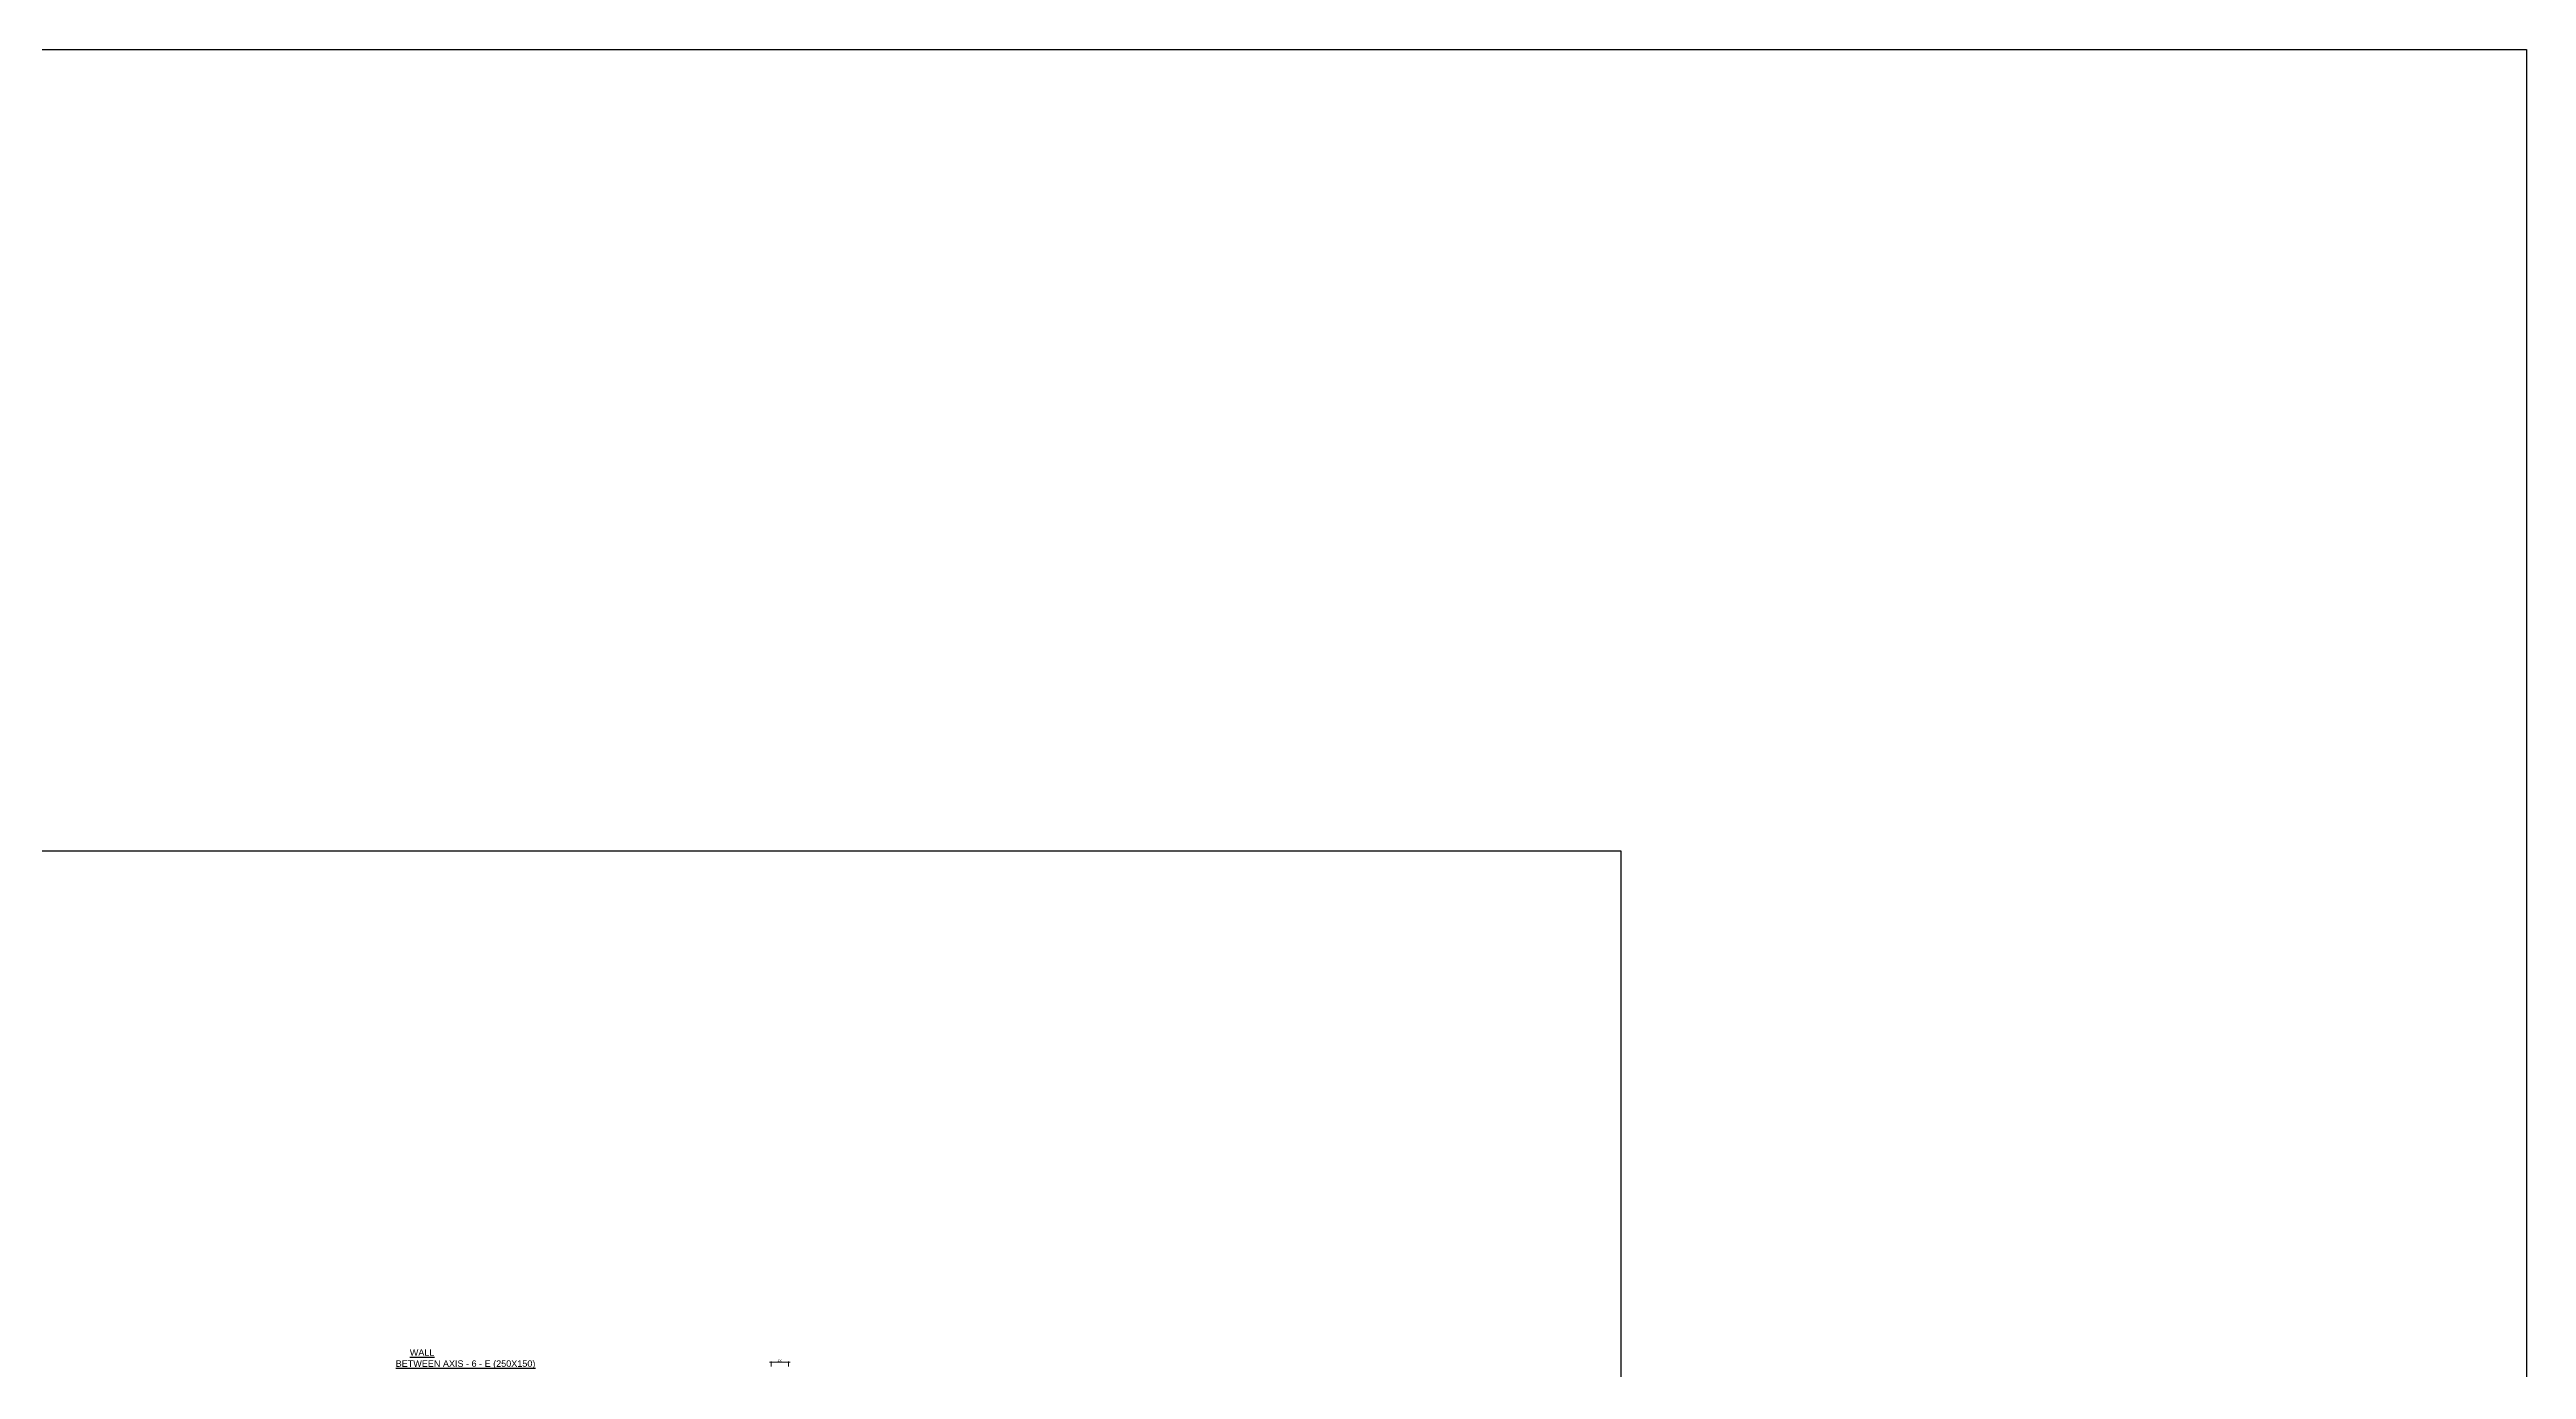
# Model space of a CAD drawing. Header units: millimetres. Extents: x -73920 to 111210, y -48963 to 87920.
# Drawn here: x 94217 to 111210, y 49725 to 58780 of the extents above; entities that cross this region are included whole.
import ezdxf

# ---------------------------------------------------------------- set-up
doc = ezdxf.new("R2010")
doc.units = ezdxf.units.MM
doc.header["$LTSCALE"] = 100
doc.header["$MEASUREMENT"] = 0
doc.linetypes.add('DOT2', pattern=[0.125, 0, -0.125])
doc.layers.add('TEX', color=4, linetype='Continuous')
doc.layers.add('water', color=150, linetype='DOT2')
doc.styles.add('G', font='arial.ttf')
doc.dimstyles.new('50PEA1', dxfattribs={"dimscale": 0, "dimtxt": 12.5, "dimasz": 5, "dimexe": 5, "dimexo": 10, "dimgap": 5, "dimtad": 1, "dimdec": 8, "dimdsep": 46, "dimtxsty": 'Standard', "dimblk1": 'ARCHTICK', "dimblk2": 'ARCHTICK', "dimsah": 1, "dimcen": 2.5, "dimdle": 10, "dimclrd": 8, "dimclre": 8, "dimclrt": 7, "dimadec": 8, "dimazin": 0, "dimtfac": 1, "dimtdec": 8, "dimtix": 1, "dimtmove": 2, "dimatfit": 3, "dimldrblk": 'ARCHTICK', "dimfxl": 1, "dimtolj": 1, "dimtzin": 0, "dimlwd": 13, "dimlwe": 13, "dimarcsym": 0})

# ---------------------------------------------------------------- blocks, each defined once
blk = doc.blocks.new('_ArchTick')
at = {"color": 0, "const_width": 0.15}
blk.add_lwpolyline([(-0.5, -0.5), (0.5, 0.5)], dxfattribs=at)
blk = doc.blocks.new('*D514')
at = {"color": 8, "lineweight": 13, "transparency": 16777216}
for p, q in [((99297, 49774), (99157, 49774)), ((99167, 49744), (99167, 49779)), ((99287, 49744), (99287, 49779))]:
    blk.add_line(p, q, dxfattribs=at)
at = {"layer": 'DEFPOINTS', "color": 0, "lineweight": 25, "transparency": 16777216}
for p in [(99167, 49774), (99167, 49734), (99287, 49734)]:
    blk.add_point(p, dxfattribs=at)
at = {"color": 8, "lineweight": 13, "transparency": 16777216, "xscale": 5, "yscale": 5, "zscale": 5, "rotation": 180}
blk.add_blockref('_ArchTick', (99167, 49774), dxfattribs=at)
at = {"color": 8, "lineweight": 13, "transparency": 16777216, "xscale": 5, "yscale": 5, "zscale": 5}
blk.add_blockref('_ArchTick', (99287, 49774), dxfattribs=at)
at = {"color": 7, "transparency": 16777216, "insert": (99227, 49785), "char_height": 12.5, "attachment_point": 5}
blk.add_mtext('\\A1;200', dxfattribs=at)

msp = doc.modelspace()

# ---------------------------------------------------------------- linework, layer by layer
at = {"layer": 'water', "color": 0, "linetype": 'ByBlock', "lineweight": 25}
for points in [[(52280, 58780), (111210, 58780), (111210, -12330), (52280, -12330)], [(105000, 53280), (75050, 53280), (75050, 29460), (105000, 29460)]]:
    msp.add_lwpolyline(points, close=True, dxfattribs=at)

# ---------------------------------------------------------------- texts
at = {"layer": 'TEX', "style": 'G'}
for s, p in [('%%UWALL', (96688.8305582, 49818.42382795)), ('%%UBETWEEN AXIS - 6 - E (250X150)', (96591.9305582, 49742.45328734))]:
    msp.add_text(s, height=44.4, dxfattribs=at).set_placement(p)

# ---------------------------------------------------------------- dimensions: what is measured, and where the dimension line sits
at = {"color": 3}
dim = msp.add_linear_dim(base=(99166.91017659, 49774.17366895), p1=(99286.91017659, 49733.67366895), p2=(99166.91017659, 49733.67366895), text='200', dimstyle='50PEA1', override={"dimscale": 1}, dxfattribs=at)
dim.commit()
dim.dimension.update_dxf_attribs({"geometry": '*D514', "text_midpoint": (99226.91017659, 49785.42366895)})

doc.saveas('drawing.dxf')
